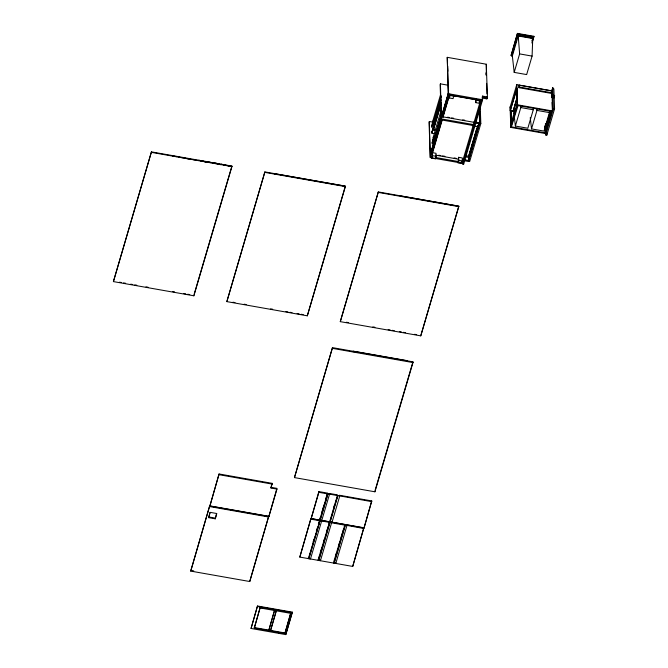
<?xml version="1.0" encoding="UTF-8"?>
<svg xmlns="http://www.w3.org/2000/svg" width="668" height="668" viewBox="0 0 668 668"><rect width="100%" height="100%" fill="white"/><g stroke="black" fill="none" stroke-linecap="round" stroke-linejoin="round"><path stroke-width="1" d="M532.087 56.104L532.738 38.535L518.226 35.98L512.348 55.945L514.185 72.386L526.651 74.582L532.087 56.104L519.629 53.899L518.226 35.98M514.335 116.8L515.362 126.043L527.829 128.248L533.273 109.761L533.348 107.698M530.258 117.593L531.519 128.899L543.986 131.095L549.43 112.616L549.505 110.546M332.096 522.025L339.837 495.748L339.386 495.247L371.75 500.933L364.035 527.987L330.126 521.875L344.855 524.43L344.554 524.831L345.214 525.215L329.975 522.526L331.854 522.677L331.595 522.084M479.432 111.715L480.417 111.915L480.209 105.761M151.436 151.878L113.41 281.595L193.87 295.799L231.913 166.574L231.896 166.082L151.436 151.878L113.41 281.595M190.747 159.468L185.086 158.224M204.734 161.94C204.525 161.046 206.111 161.322 205.594 162.09M212.315 163.276C212.107 162.382 213.693 162.666 213.175 163.426M220.432 164.712C215.672 162.232 206.955 162.165 220.524 164.386M230.978 166.574L231.07 166.006L230.218 166.098M194.146 294.312L231.896 166.082M264.879 171.91L226.853 301.619L307.313 315.822L345.356 186.597L345.339 186.113L264.879 171.91L226.853 301.619M190.722 571.098L209.685 505.86L190.722 571.098L249.749 581.519L268.711 516.28L210.704 506.035M219.071 473.971L209.869 506.06L268.895 516.481L276.953 489.101L276.928 488.366L270.999 487.323L272.168 483.348L219.071 473.971L209.869 506.06M208.658 517.658L210.22 512.364L216.808 513.525L215.255 518.819L208.658 517.658L209.927 512.515M215.255 518.819L216.524 513.675M345.339 186.113L307.313 315.822M276.953 489.101L271.024 488.049L272.168 483.348M268.711 516.28L249.749 581.519M276.644 489.343L268.895 516.481M332.48 347.636L294.463 477.595L374.923 491.798L412.966 362.574L412.941 361.847L332.48 347.636L294.463 477.595M378.313 191.933L340.288 321.65L420.756 335.854L458.799 206.629L458.774 206.136L378.313 191.933L340.288 321.65M257.497 605.993L251.051 628.463L285.804 634.6L292.275 612.623L292.258 612.13L257.497 605.993L251.051 628.463M284.902 633.439L290.789 612.873L284.902 633.439L254.299 628.037L260.186 607.471L262.232 607.838M254.299 628.037L260.186 607.471M276.068 611.278L270.456 630.884L276.36 610.811M318.861 491.59L318.886 492.324L327.788 493.894L327.128 493.51L327.479 493.118L318.861 491.59L311.138 518.644L320.039 520.213L310.954 518.443L299.815 557.095L308.725 558.665L320.014 520.648L321.892 520.923L321.642 520.33M299.815 557.095L310.954 518.443M311.138 518.644L318.886 492.324M487.423 96.969L486.279 64.22L447.234 57.331L448.228 94.689L482.321 100.709L482.48 96.092L487.423 96.969L486.863 98.872L482.079 98.029M433.357 122.219L429.332 121.509L429.056 122.461L430.275 157.564L462.79 163.309L462.974 159.51L462.824 164.119L463.617 164.261L482.605 99.757L482.48 96.092M448.47 85.279L440.421 83.859L440.137 84.811L441.364 119.914L473.879 125.651L474.063 121.852L479.799 122.862L468.435 161.472L463.65 160.629M440.596 94.555L432.58 121.785L432.639 123.496M432.522 122.879L431.687 127.02L432.522 122.879L434.534 123.229M433.173 123.421L441.289 95.833M433.382 123.254L441.13 96.927M441.105 99.707L432.797 127.93L432.856 129.634M435.753 129.55L432.739 129.016L431.971 132.197L431.845 131.454L431.904 133.166L434.977 133.7M431.904 133.166L432.739 129.016M433.39 129.559L441.331 102.58M433.59 129.4L441.348 103.064M292.258 612.13L285.804 634.6M313.075 542.115L313.952 539.118M316.306 531.135L317.183 528.146M318.36 524.155L319.246 521.157M319.688 519.629L320.556 516.706M321.7 512.807L323.997 505.008M325.717 499.155L327.437 493.31M308.14 558.097L308.391 558.49L319.88 520.748L310.979 519.178M319.546 520.564L327.454 493.719M320.039 520.213L327.913 493.794L329.8 494.07L329.541 493.477L337.39 494.863L337.089 495.264L337.749 495.656L327.913 493.794M337.415 495.472L329.666 521.791L320.164 520.121L330 521.975L329.182 522.009L329.842 522.384L318.678 560.427L308.85 558.69L320.014 520.648M320.172 520.238L327.921 493.919M441.147 110.379L433.131 137.608L433.206 139.645M435.118 139.862L433.106 139.512L432.338 142.685L432.213 141.95L432.271 143.653L434.317 144.021M432.271 143.653L433.106 139.512M308.85 558.69L310.495 558.857L321.659 520.94M329.566 494.086L321.884 520.021M433.657 140.38L441.289 114.445M433.958 139.896L441.139 115.514M430.459 153.765L441.264 117.067M441.548 116.115L448.612 92.117M430.476 154.258L441.281 117.551M448.629 92.61L441.565 116.599L474.873 122.478M442.183 120.04L431.979 154.692L430.66 154.458L441.122 118.086M449.815 94.105L443.059 117.034L441.74 116.8L448.504 93.737L482.605 99.757M430.275 157.564L429.332 121.509M441.364 119.914L440.421 83.859M432.538 151.978L441.865 120.298M443.335 115.305L449.497 94.363M450.023 95.198L450.174 94.697L449.472 97.996L453.096 98.639L453.806 95.34L453.655 95.841M431.762 158.166L432.488 155.677L432.388 152.663L436.012 153.306L436.12 156.312L435.386 158.8L431.762 158.166L431.804 154.65M435.503 157.489L435.386 158.8M319.212 556.845L318.369 559.642M320.389 552.853L321.859 547.86M323.621 541.873L324.498 538.884M326.852 530.901L328.03 526.91M328.906 523.912L329.491 521.917M333.666 507.738L334.526 504.816M318.06 560.093L329.508 522.326M330 521.975L337.741 495.531M345.206 525.098L334.05 563.141L318.811 560.452L329.967 522.409M330.134 522L337.874 495.556L339.528 495.848M318.811 560.452L320.456 560.619L331.62 522.693M335.754 555.567L336.639 552.57M338.985 544.587L339.87 541.598M341.039 537.606L343.394 529.624M344.27 526.626L344.863 524.63M333.424 562.807L344.88 525.04M334.175 563.157L345.339 525.115L347.218 525.39L346.968 524.798L363.851 527.778L352.712 566.431L334.175 563.157L336.104 563.283L335.645 562.823M335.82 563.333L346.984 525.407M458.632 157.297L458.006 162.8L461.638 163.435L462.365 160.946L462.264 157.94L458.632 157.297L458.741 160.312L458.006 162.8M486.279 64.22L486.354 75.409M476.276 99.833L476.426 99.332L480.05 99.975L479.348 103.273L475.716 102.63L475.616 99.624M475.716 102.63L476.426 99.332M461.755 162.124L461.638 163.435M479.9 100.476L480.05 99.975M462.715 160.946L473.236 125.2M473.821 123.213L480.835 99.382M481.219 100.709L481.503 99.757M462.824 164.119L481.528 100.567M479.507 113.827L480.1 111.857M468.961 154.993L476.426 129.634M468.685 156.454L477.587 126.219M468.711 156.98L477.896 125.776M478.171 125.651L468.903 158.55L468.602 158.157M478.756 123.68L478.772 124.206L478.739 123.196M468.752 158.708L469.303 156.855L468.685 156.22L465.671 155.694M478.973 124.248L479.24 123.43L478.455 123.296M468.452 160.47L479.357 123.647M479.49 113.067L480.459 113.168L480.826 123.605L469.662 161.522L468.477 161.314M363.559 528.78L352.712 566.431M371.75 500.933L364.035 527.987M375.191 490.078L412.941 361.847M458.774 206.136L420.756 335.854M517.458 33.4L511.112 55.452L517.458 33.4L533.882 36.297L532.02 43.103M511.763 55.127L517.875 34.36L511.805 56.262L511.763 55.127L511.237 55.035M514.185 72.386L519.629 53.899M551.91 90.865L516.756 84.661L510.093 107.281L510.803 127.413L545.956 133.617M517.383 97.303L516.698 89.044L517.266 105.435L518.151 105.252L511.287 127.162L510.811 110.454L510.319 110.704L510.302 110.212L517.166 88.301M510.319 110.704L516.773 88.234M510.703 110.287L510.285 106.638L510.302 110.212M514.26 111.063L511.112 110.838L513.391 111.239M532.145 40.531L532.738 38.535M532.079 41.032L533.239 37.074L533.281 38.218L517.917 35.504M519.161 85.17L519.019 87.692L552.002 93.512L552.202 92.827L552.135 90.99L519.161 85.17L519.019 87.692M532.145 42.193L533.882 36.297M516.473 99.624L513.533 109.602L513.993 113.71M516.648 99.273L513.567 110.27L517.224 97.845M510.87 123.522L517.55 102.246M510.803 127.413L517.458 104.801L516.756 84.661M515.362 126.043L520.806 107.565L520.648 105.569M531.519 128.899L536.963 110.412L536.813 108.425M551.501 91.599C553.989 84.235 551.476 89.562 553.864 88.927L554.565 108.817L546.816 135.145L545.631 134.936L545.723 132.381M551.693 91.641L552.845 87.742M551.526 97.227L551.534 94.372L551.943 94.931L551.451 95.173L551.943 94.931M551.568 95.39L551.718 96.292M551.927 94.438L551.434 94.689M554.014 97.445L554.59 95.507L553.179 95.257M554.031 97.971L554.59 95.507M545.105 128.891L550.399 110.905M545.614 132.214L551.392 111.164M551.409 111.648L545.631 132.698M546.583 129.475L547.443 126.561M548.294 123.655L550.866 114.921M545.706 131.897L545.255 133.157L551.726 111.18L552.419 111.639L552.102 102.421M545.631 134.936L553.38 108.608L552.645 87.7M329.733 521.391L329.499 521.741M320.456 560.619L320.281 560.11M517.475 33.851L533.899 36.748M517.349 34.268L533.774 37.174M519.228 86.999L552.202 92.827M553.196 95.783L554.607 96.033M553.38 108.608L554.565 108.817M482.196 97.044L487.139 97.92M517.458 104.801L552.611 111.005L551.977 92.885M518.059 105.569L551.634 111.498M520.806 107.565L533.273 109.761M536.963 110.412L549.43 112.616M452.77 95.683L476.142 99.808M450.207 95.507L453.831 96.15M476.451 100.142L480.083 100.784M511.78 126.912L545.347 132.84L545.096 125.667M447.602 117.184L449.622 117.535M451.635 117.894L453.655 118.253M462.74 119.856L464.761 120.207M480.826 123.605L479.641 123.396L479.282 113.001M475.224 123.062L479.515 123.814M478.38 124.139L479.165 124.281L479.148 123.747M441.648 118.962L474.163 124.699M477.829 125.993L478.447 126.745L472.309 125.667M432.563 124.056L434.609 124.415M433.382 127.363L433.064 129.734M432.78 130.193L434.826 130.561M434.016 137.433L433.323 136.973L433.423 140.021M465.229 156.788L469.32 157.506L469.303 156.855M468.493 157.99L469.019 158.759M438.776 155.235L440.822 155.594M442.575 155.903L444.913 156.32M454.123 157.94L456.169 158.308M462.306 159.393L468.711 160.52L468.602 157.397M435.528 155.143L458.741 159.243M432.488 155.677L436.12 156.312M458.741 160.312L462.365 160.946M430.559 156.613L432.588 156.972M435.636 157.514L459.008 161.639M461.045 161.998L463.074 162.357M204.024 161.238L198.747 160.303L203.155 161.322M211.614 162.574L206.337 161.639L210.737 162.666M222.82 164.553L229.425 165.965L227.546 165.631M309.092 179.784L274.331 173.647L274.348 174.139M309.752 179.901L344.504 186.038L344.521 186.522M401.025 196.016L457.947 206.061L457.964 206.554M172.377 155.894L176.778 156.663M180.068 157.247L178.323 157.18M181.729 157.631L183.591 157.873M193.286 159.677L195.273 159.936M204.826 161.623L205.686 161.773M212.407 162.959L213.267 163.109M223.772 164.963L225.659 165.297M151.452 152.371L231.913 166.574M264.895 172.394L345.356 186.597M378.33 192.426L458.799 206.629M119.505 282.18L121.543 282.539M123.58 282.898L125.617 283.265M130.711 284.159L132.748 284.518M134.786 284.877L136.823 285.236M145.983 286.856L148.02 287.215M172.469 291.532L174.507 291.891M183.675 293.511L185.712 293.87M187.75 294.229L189.779 294.588M232.948 302.212L234.986 302.571M244.146 304.19L246.183 304.55M270.632 308.866L272.669 309.226M285.904 311.564L287.941 311.923M289.979 312.282L292.016 312.641M297.11 313.542L299.147 313.902M301.184 314.261L303.222 314.62M346.383 322.235L348.42 322.594M372.869 326.911L374.907 327.27M388.141 329.608L390.179 329.967M392.216 330.326L394.254 330.685M399.347 331.587L401.384 331.946M403.422 332.305L405.459 332.664M414.628 334.284L416.665 334.643M354.524 351.36L353.205 351.126L353.23 351.861M407.48 360.712L355.184 351.477L355.209 352.211M332.505 348.37L412.966 362.574M219.096 474.706L272.193 484.083M371.784 501.66L337.874 495.556M320.014 520.773L329.842 522.384M363.876 528.513L345.339 525.115M209.71 506.586L268.736 517.007M208.633 516.923L215.23 518.092M190.697 570.363L193.753 570.906M257.514 606.486L292.275 612.623M286.714 612.155L288.751 612.514M260.203 607.963L290.805 613.366M254.283 627.544L284.885 632.947M278.631 632.846L280.677 633.206M319.688 519.428L319.671 520.03M551.751 92.318L551.918 97.294M551.476 92.743L551.618 96.91M552.102 110.721L552.119 111.247M552.01 111.038L552.027 111.573M546.741 133.149L546.816 135.145M545.814 123.764L545.965 127.855M545.597 123.547L545.673 125.567M545.422 123.689L545.564 127.788M545.397 126.06L545.472 128.106M545.005 125.985L545.222 132.147M517.191 88.794L517.366 93.912M516.564 85.295L516.681 88.552M511.204 110.521L511.504 122.11M510.811 110.454L511.204 121.726M511.27 123.588L511.379 126.845M510.861 114.871L511.112 122.044M511.179 123.906L511.287 127.162M486.63 83.35L486.997 93.829M485.953 72.862L486.028 74.941M486.788 96.793L486.863 98.872M479.273 101.269L479.348 103.273M479.29 108.299L479.799 122.862M463.559 162.675L463.617 164.261M449.364 94.99L449.472 97.996M447.702 66.057L447.877 71.217M448.387 85.671L448.562 90.84M447.234 57.331L448.495 93.871M443.034 116.299L443.059 117.034M441.715 116.073L441.74 116.8M433.123 123.162L432.772 121.15L432.856 123.588M430.635 153.724L430.66 154.458M374.898 491.072L374.923 491.798M270.999 487.323L271.024 488.049M193.854 295.306L193.87 295.799M274.631 610.026L268.736 630.584L274.631 610.026M222.16 164.437L221.308 164.286L222.16 164.437"/></g></svg>
